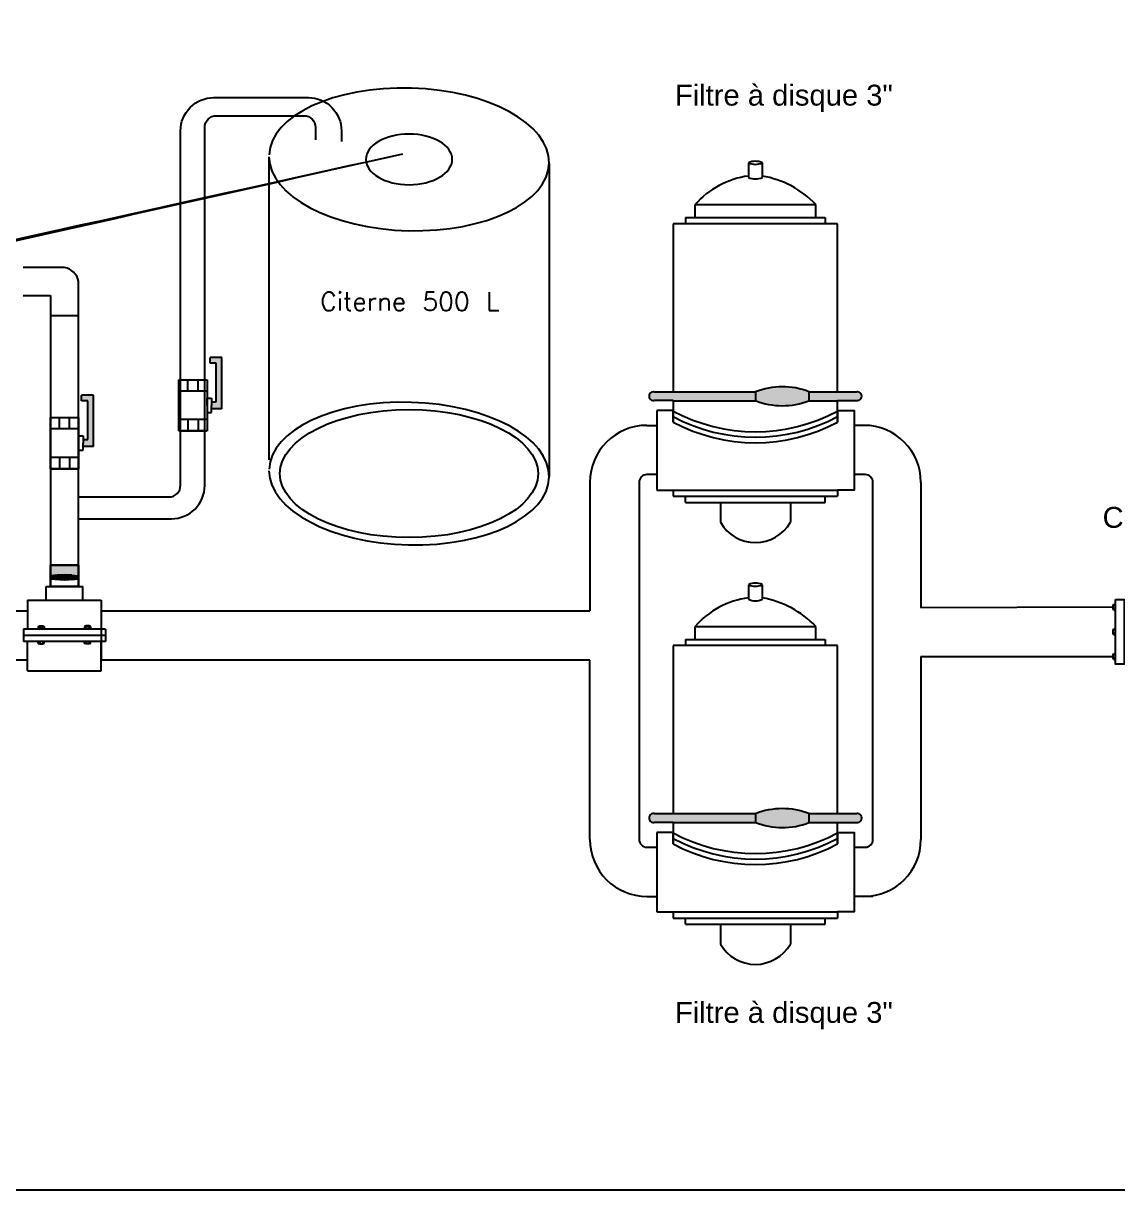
# Model space of a CAD drawing. Header units: millimetres. Extents: x 81856 to 91441, y 211852 to 275626.
# Drawn here: x 86570.7 to 86851.7, y 274937.1 to 275236.6 of the extents above; entities that cross this region are included whole.
import ezdxf

# ---------------------------------------------------------------- set-up
doc = ezdxf.new("R2010")
doc.units = ezdxf.units.MM
doc.header["$LTSCALE"] = 2
doc.styles.get("Standard").update_dxf_attribs({"font": 'txt.shx'})

msp = doc.modelspace()

# ---------------------------------------------------------------- hatches: boundary and pattern name
for color, points in [(1, [(86621.669, 275150.801), (86621.669, 275137.597), (86619.038, 275137.597), (86619.038, 275138.519), (86619.038, 275139.441), (86620.227, 275139.441), (86620.227, 275149.359), (86618.626, 275149.359), (86618.626, 275150.801)]), (251, [(86779.799, 275139.707), (86779.799, 275139.762), (86784.698, 275139.762, 1.1554778), (86784.698, 275142.014), (86772.435, 275142.014), (86772.435, 275139.707)]), (1, [(86588.689, 275141.115), (86588.689, 275127.912), (86586.058, 275127.912), (86586.058, 275128.834), (86586.058, 275129.756), (86587.247, 275129.756), (86587.247, 275139.673), (86585.646, 275139.673), (86585.646, 275141.115)]), (252, [(86577.624, 275097.446), (86577.624, 275094.723), (86579.328, 275094.877), (86581.228, 275095.025), (86583.129, 275094.877), (86584.833, 275094.723), (86584.833, 275097.446)]), (252, [(86577.624, 275093.976), (86579.328, 275093.821), (86581.228, 275093.674), (86583.129, 275093.821), (86584.833, 275093.976), (86584.833, 275097.446), (86577.624, 275097.446)]), (251, [(86579.328, 275094.877), (86577.624, 275094.723), (86577.624, 275093.976), (86579.328, 275093.821)]), (251, [(86581.228, 275095.025), (86579.328, 275094.877), (86579.328, 275093.821), (86581.228, 275093.674)]), (251, [(86583.129, 275093.821), (86583.129, 275094.877), (86581.228, 275095.025), (86581.228, 275093.674)]), (251, [(86584.833, 275093.976), (86584.833, 275094.723), (86583.129, 275094.877), (86583.129, 275093.821)]), (251, [(86779.799, 275031.379), (86779.799, 275031.434), (86784.698, 275031.434, 1.1554778), (86784.698, 275033.686), (86772.435, 275033.686), (86772.435, 275031.379)])]:
    msp.add_hatch(color=color).paths.add_polyline_path(points)
h = msp.add_hatch(color=251)
h.paths.add_polyline_path([(86758.677, 275139.707), (86758.677, 275142.014), (86732.655, 275142.014, 1.1554778), (86732.655, 275139.762), (86737.554, 275139.762), (86737.554, 275139.707)])
h.paths.add_polyline_path([(86758.677, 275141.97), (86758.677, 275139.751, 0.1894475), (86772.435, 275139.707), (86772.435, 275142.014, 0.1894475)])
h = msp.add_hatch(color=251)
h.paths.add_polyline_path([(86758.677, 275031.379), (86758.677, 275033.686), (86732.655, 275033.686, 1.1554778), (86732.655, 275031.434), (86737.554, 275031.434), (86737.554, 275031.379)])
h.paths.add_polyline_path([(86758.677, 275033.642), (86758.677, 275031.424, 0.1894475), (86772.435, 275031.379), (86772.435, 275033.686, 0.1894475)])

# ---------------------------------------------------------------- linework, layer by layer
for p, q in [((86633.762, 275202.368), (86633.762, 275124.538)), ((86705.703, 275200.669), (86705.703, 275198.059)), ((86705.703, 275198.059), (86705.703, 275120.229)), ((86730.82, 275133.383), (86733.329, 275133.383)), ((86786.534, 275133.383), (86784.025, 275133.383)), ((86716.17, 275118.733), (86716.17, 275085.756)), ((86728.825, 275118.728), (86728.825, 275027.055)), ((86788.871, 275027.055), (86788.871, 275118.728)), ((86801.184, 275118.733), (86801.184, 275086.565)), ((86716.17, 275027.05), (86716.17, 275073.101)), ((86801.184, 275074.047), (86801.184, 275027.05)), ((86730.82, 275012.4), (86733.329, 275012.4))]:
    msp.add_line(p, q)
at = {"color": 0}
for p, q in [((86756.891, 275200.799), (86756.891, 275197.066)), ((86760.462, 275197.066), (86760.462, 275200.799)), ((86743.178, 275186.755), (86743.178, 275190.083)), ((86743.178, 275190.083), (86774.175, 275190.081)), ((86774.175, 275186.755), (86774.175, 275190.083)), ((86740.718, 275186.755), (86740.718, 275185.173)), ((86740.718, 275186.755), (86776.636, 275186.755)), ((86776.636, 275186.755), (86776.636, 275185.173)), ((86737.554, 275185.173), (86737.554, 275142.014)), ((86779.799, 275185.173), (86737.554, 275185.173)), ((86779.799, 275142.014), (86779.799, 275185.173)), ((86584.833, 275166.884), (86584.833, 275170.393)), ((86570.633, 275166.693), (86577.624, 275166.693)), ((86577.624, 275161.575), (86584.833, 275161.575)), ((86621.669, 275150.801), (86618.626, 275150.801)), ((86618.626, 275149.359), (86618.626, 275150.801)), ((86621.669, 275137.597), (86621.669, 275150.801)), ((86620.227, 275149.359), (86618.626, 275149.359)), ((86620.227, 275139.441), (86620.227, 275149.359)), ((86610.639, 275131.936), (86610.639, 275145.102)), ((86610.639, 275145.102), (86617.849, 275145.102)), ((86612.939, 275142.196), (86612.939, 275145.102)), ((86615.549, 275142.196), (86615.549, 275145.102)), ((86617.849, 275145.102), (86617.849, 275131.936)), ((86617.849, 275142.193), (86610.639, 275142.193)), ((86732.655, 275142.014), (86758.789, 275142.014)), ((86758.677, 275142.014), (86758.677, 275139.707)), ((86772.435, 275142.014), (86784.698, 275142.014)), ((86772.435, 275142.014), (86772.435, 275139.707)), ((86588.689, 275141.115), (86585.646, 275141.115)), ((86585.646, 275139.673), (86585.646, 275141.115)), ((86587.247, 275139.673), (86585.646, 275139.673)), ((86587.247, 275129.756), (86587.247, 275139.673)), ((86588.689, 275127.912), (86588.689, 275141.115)), ((86617.849, 275138.519), (86617.849, 275140.363)), ((86617.849, 275140.363), (86619.038, 275140.363)), ((86619.038, 275140.363), (86619.038, 275138.519)), ((86619.038, 275139.441), (86620.227, 275139.441)), ((86619.038, 275136.675), (86619.038, 275138.519)), ((86737.554, 275139.762), (86732.655, 275139.762)), ((86737.554, 275139.762), (86737.554, 275134.229)), ((86737.554, 275139.707), (86758.789, 275139.707)), ((86772.435, 275139.707), (86779.799, 275139.707)), ((86779.799, 275139.762), (86784.698, 275139.762)), ((86779.799, 275137.163), (86779.799, 275139.762)), ((86577.659, 275122.251), (86577.659, 275135.417)), ((86577.659, 275135.417), (86584.868, 275135.417)), ((86579.958, 275132.511), (86579.958, 275135.417)), ((86582.569, 275132.511), (86582.569, 275135.417)), ((86584.868, 275135.417), (86584.868, 275122.251)), ((86617.849, 275136.675), (86619.038, 275136.675)), ((86621.669, 275137.597), (86619.038, 275137.597)), ((86737.554, 275137.163), (86733.329, 275137.163)), ((86733.329, 275137.163), (86733.329, 275116.776)), ((86737.554, 275134.229), (86737.554, 275137.163)), ((86737.554, 275137.053), (86737.554, 275134.229)), ((86779.799, 275137.053), (86779.799, 275134.229)), ((86584.868, 275132.508), (86577.659, 275132.508)), ((86617.849, 275134.845), (86610.639, 275134.845)), ((86612.939, 275134.842), (86612.939, 275131.936)), ((86615.549, 275134.842), (86615.549, 275131.936)), ((86584.868, 275128.834), (86584.868, 275130.678)), ((86584.868, 275130.678), (86586.058, 275130.678)), ((86586.058, 275130.678), (86586.058, 275128.834)), ((86586.058, 275129.756), (86587.247, 275129.756)), ((86617.849, 275131.936), (86610.639, 275131.936)), ((86584.868, 275126.99), (86586.058, 275126.99)), ((86586.058, 275126.99), (86586.058, 275128.834)), ((86588.689, 275127.912), (86586.058, 275127.912)), ((86584.868, 275125.159), (86577.659, 275125.159)), ((86579.958, 275125.157), (86579.958, 275122.251)), ((86582.569, 275125.157), (86582.569, 275122.251)), ((86584.868, 275122.251), (86577.659, 275122.251)), ((86733.329, 275120.728), (86730.825, 275120.728)), ((86786.871, 275120.728), (86784.025, 275120.728)), ((86733.329, 275116.776), (86737.554, 275116.776)), ((86737.554, 275116.776), (86779.799, 275116.776)), ((86737.554, 275116.776), (86737.554, 275115.194)), ((86737.554, 275115.194), (86779.799, 275115.194)), ((86740.718, 275113.612), (86740.718, 275115.194)), ((86776.636, 275113.612), (86776.636, 275115.194)), ((86779.799, 275116.776), (86779.799, 275115.194)), ((86740.718, 275113.612), (86776.636, 275113.612)), ((86749.697, 275113.612), (86749.697, 275108.502)), ((86758.677, 275113.612), (86776.636, 275113.612)), ((86767.656, 275113.612), (86767.656, 275108.502)), ((86577.624, 275097.446), (86584.833, 275097.446)), ((86577.624, 275097.446), (86584.833, 275097.446)), ((86577.624, 275091.999), (86577.624, 275097.446)), ((86584.833, 275097.446), (86584.833, 275091.999)), ((86577.624, 275094.723), (86577.624, 275093.976)), ((86577.624, 275093.976), (86581.228, 275093.674)), ((86579.328, 275094.866), (86579.328, 275093.821)), ((86581.228, 275095.025), (86581.228, 275093.675)), ((86581.228, 275093.674), (86584.833, 275093.976)), ((86583.129, 275094.877), (86583.129, 275093.833)), ((86584.833, 275094.723), (86584.833, 275093.976)), ((86576.495, 275088.471), (86576.495, 275091.999)), ((86576.495, 275091.999), (86585.961, 275091.999)), ((86576.495, 275091.999), (86585.961, 275091.999)), ((86577.624, 275091.999), (86584.833, 275091.999)), ((86584.833, 275091.999), (86577.624, 275091.999)), ((86585.961, 275088.471), (86585.961, 275091.999)), ((86756.891, 275092.471), (86756.891, 275088.738)), ((86760.462, 275088.738), (86760.462, 275092.471)), ((86571.762, 275088.471), (86571.762, 275081.011)), ((86571.762, 275088.471), (86590.694, 275088.471)), ((86590.694, 275088.471), (86590.694, 275081.011)), ((86850.568, 275087.09), (86850.724, 275087.477)), ((86850.724, 275087.477), (86851.166, 275087.477)), ((86534.147, 275085.756), (86571.762, 275085.756)), ((86590.694, 275085.756), (86590.694, 275073.101)), ((86590.694, 275085.756), (86701.094, 275085.756)), ((86590.694, 275085.756), (86716.17, 275085.756)), ((86850.568, 275086.703), (86801.184, 275086.565)), ((86850.568, 275086.315), (86850.568, 275087.09)), ((86851.164, 275087.09), (86850.568, 275087.09)), ((86850.71, 275085.928), (86850.568, 275086.315)), ((86851.164, 275086.315), (86850.568, 275086.315)), ((86850.71, 275085.928), (86851.166, 275085.928)), ((86574.502, 275081.765), (86574.889, 275081.921)), ((86574.502, 275081.765), (86574.889, 275081.609)), ((86574.502, 275081.765), (86574.502, 275081.169)), ((86574.784, 275081.765), (86574.91, 275081.815)), ((86574.784, 275081.765), (86574.91, 275081.714)), ((86574.889, 275081.921), (86575.664, 275081.921)), ((86574.889, 275081.609), (86575.664, 275081.609)), ((86574.889, 275081.013), (86574.889, 275081.609)), ((86574.91, 275081.815), (86575.643, 275081.815)), ((86574.91, 275081.714), (86575.643, 275081.714)), ((86575.643, 275081.815), (86575.769, 275081.765)), ((86575.643, 275081.714), (86575.769, 275081.765)), ((86575.664, 275081.921), (86576.051, 275081.765)), ((86575.664, 275081.609), (86576.051, 275081.765)), ((86575.664, 275081.013), (86575.664, 275081.609)), ((86576.051, 275081.765), (86576.051, 275081.169)), ((86586.793, 275081.921), (86586.406, 275081.765)), ((86586.406, 275081.765), (86586.406, 275081.169)), ((86586.793, 275081.609), (86586.406, 275081.765)), ((86586.813, 275081.815), (86586.688, 275081.765)), ((86586.813, 275081.714), (86586.688, 275081.765)), ((86587.568, 275081.921), (86586.793, 275081.921)), ((86586.793, 275081.013), (86586.793, 275081.609)), ((86587.568, 275081.609), (86586.793, 275081.609)), ((86587.547, 275081.815), (86586.813, 275081.815)), ((86587.547, 275081.714), (86586.813, 275081.714)), ((86587.673, 275081.765), (86587.547, 275081.815)), ((86587.673, 275081.765), (86587.547, 275081.714)), ((86587.955, 275081.765), (86587.568, 275081.921)), ((86587.955, 275081.765), (86587.568, 275081.609)), ((86587.568, 275081.013), (86587.568, 275081.609)), ((86587.955, 275081.765), (86587.955, 275081.169)), ((86743.178, 275078.427), (86743.178, 275081.755)), ((86743.178, 275081.755), (86774.175, 275081.753)), ((86774.175, 275078.427), (86774.175, 275081.755)), ((86591.749, 275081.011), (86570.708, 275081.011)), ((86570.708, 275081.011), (86570.708, 275077.847)), ((86591.749, 275079.429), (86570.708, 275079.429)), ((86574.502, 275081.169), (86574.889, 275081.013)), ((86575.664, 275081.013), (86576.051, 275081.169)), ((86586.793, 275081.013), (86586.406, 275081.169)), ((86587.955, 275081.169), (86587.568, 275081.013)), ((86591.749, 275081.011), (86591.749, 275077.847)), ((86740.718, 275078.427), (86740.718, 275076.845)), ((86740.718, 275078.427), (86776.636, 275078.427)), ((86776.636, 275078.427), (86776.636, 275076.845)), ((86850.568, 275080.768), (86850.724, 275081.155)), ((86850.568, 275079.993), (86850.568, 275080.768)), ((86851.164, 275080.768), (86850.568, 275080.768)), ((86850.71, 275079.606), (86850.568, 275079.993)), ((86851.164, 275079.993), (86850.568, 275079.993)), ((86850.71, 275079.606), (86851.166, 275079.606)), ((86850.724, 275081.155), (86851.166, 275081.155)), ((86591.749, 275077.847), (86570.708, 275077.847)), ((86591.749, 275077.847), (86570.708, 275077.847)), ((86571.762, 275070.386), (86571.762, 275077.847)), ((86574.502, 275077.391), (86574.502, 275077.847)), ((86574.502, 275077.391), (86574.889, 275077.248)), ((86574.889, 275077.845), (86574.889, 275077.248)), ((86574.889, 275077.248), (86575.664, 275077.248)), ((86575.664, 275077.845), (86575.664, 275077.248)), ((86575.664, 275077.248), (86576.051, 275077.404)), ((86576.051, 275077.404), (86576.051, 275077.847)), ((86586.406, 275077.404), (86586.406, 275077.847)), ((86586.793, 275077.248), (86586.406, 275077.404)), ((86586.793, 275077.845), (86586.793, 275077.248)), ((86587.568, 275077.248), (86586.793, 275077.248)), ((86587.568, 275077.845), (86587.568, 275077.248)), ((86587.955, 275077.391), (86587.568, 275077.248)), ((86587.955, 275077.391), (86587.955, 275077.847)), ((86590.694, 275070.386), (86590.694, 275077.847)), ((86737.554, 275076.845), (86737.554, 275033.686)), ((86779.799, 275076.845), (86737.554, 275076.845)), ((86779.799, 275033.686), (86779.799, 275076.845)), ((86571.762, 275073.101), (86534.147, 275073.101)), ((86701.094, 275073.101), (86590.694, 275073.101)), ((86716.17, 275073.101), (86590.694, 275073.101)), ((86801.184, 275074.047), (86850.568, 275074.047)), ((86850.568, 275074.435), (86850.724, 275074.822)), ((86851.164, 275074.435), (86850.568, 275074.435)), ((86850.568, 275073.66), (86850.568, 275074.435)), ((86851.164, 275073.66), (86850.568, 275073.66)), ((86850.71, 275073.273), (86850.568, 275073.66)), ((86850.71, 275073.273), (86851.166, 275073.273)), ((86850.724, 275074.822), (86851.166, 275074.822)), ((86571.762, 275070.386), (86590.694, 275070.386)), ((86732.655, 275033.686), (86758.789, 275033.686)), ((86758.677, 275033.686), (86758.677, 275031.379)), ((86772.435, 275033.686), (86784.698, 275033.686)), ((86772.435, 275033.686), (86772.435, 275031.379)), ((86737.554, 275031.434), (86732.655, 275031.434)), ((86737.554, 275031.434), (86737.554, 275025.901)), ((86737.554, 275031.379), (86758.789, 275031.379)), ((86772.435, 275031.379), (86779.799, 275031.379)), ((86779.799, 275031.434), (86784.698, 275031.434)), ((86779.799, 275028.835), (86779.799, 275031.434)), ((86737.554, 275028.835), (86733.329, 275028.835)), ((86733.329, 275028.835), (86733.329, 275008.448)), ((86737.554, 275025.901), (86737.554, 275028.835)), ((86737.554, 275028.725), (86737.554, 275025.901)), ((86779.799, 275028.725), (86779.799, 275025.901)), ((86730.825, 275025.055), (86733.329, 275025.055)), ((86784.025, 275025.055), (86786.871, 275025.055)), ((86788.871, 275012.4), (86784.025, 275012.4)), ((86786.534, 275012.4), (86784.025, 275012.4)), ((86733.329, 275008.448), (86737.554, 275008.448)), ((86737.554, 275008.448), (86779.799, 275008.448)), ((86737.554, 275008.448), (86737.554, 275006.866)), ((86737.554, 275006.866), (86779.799, 275006.866)), ((86740.718, 275005.284), (86740.718, 275006.866)), ((86776.636, 275005.284), (86776.636, 275006.866)), ((86779.799, 275008.448), (86779.799, 275006.866)), ((86740.718, 275005.284), (86776.636, 275005.284)), ((86749.697, 275005.284), (86749.697, 275000.174)), ((86758.677, 275005.284), (86776.636, 275005.284)), ((86767.656, 275005.284), (86767.656, 275000.174))]:
    msp.add_line(p, q, dxfattribs=at)
at = {"color": 1}
for p, q in [((86610.639, 275131.936), (86617.849, 275131.936)), ((86610.639, 275131.936), (86617.849, 275131.936)), ((86577.659, 275122.251), (86584.868, 275122.251)), ((86577.659, 275122.251), (86584.868, 275122.251))]:
    msp.add_line(p, q, dxfattribs=at)
at = {"color": 7}
for p, q in [((86579.328, 275094.877), (86577.624, 275094.723)), ((86579.328, 275093.821), (86577.624, 275093.976)), ((86581.228, 275095.025), (86579.328, 275094.877)), ((86579.328, 275094.877), (86579.328, 275093.821)), ((86581.228, 275093.674), (86579.328, 275093.821)), ((86583.129, 275094.877), (86581.228, 275095.025)), ((86581.228, 275095.025), (86581.228, 275093.674)), ((86583.129, 275093.821), (86581.228, 275093.674)), ((86583.129, 275094.877), (86583.129, 275093.821)), ((86583.129, 275094.877), (86584.833, 275094.723)), ((86583.129, 275093.821), (86584.833, 275093.976))]:
    msp.add_line(p, q, dxfattribs=at)
msp.add_lwpolyline([(86150.987, 274937.11), (87130.082, 274937.11), (87130.082, 275536.135), (86150.987, 275536.135)], close=True)
at = {"flags": 128}
for points in [[(86584.833, 275114.995), (86608.05, 275114.995, 0.4142136), (86611.05, 275117.995), (86611.05, 275209.036, -0.4142136), (86619.55, 275217.536), (86643.875, 275217.536, -0.4142136), (86652.375, 275209.036), (86652.375, 275206.27)], [(86584.833, 275109.406), (86608.765, 275109.406, 0.4142136), (86617.265, 275117.906), (86617.265, 275209.883, -0.4142136), (86620.265, 275212.883), (86642.717, 275212.883, -0.4142136), (86645.717, 275209.883), (86645.717, 275206.698)]]:
    msp.add_lwpolyline(points, format="xyb", dxfattribs=at)
at = {"color": 0}
for points in [[(86581.228, 275173.902), (86570.633, 275173.902)], [(86577.624, 275166.693), (86577.624, 275097.446), (86584.833, 275097.446), (86584.833, 275170.393)], [(86779.799, 275134.229), (86779.799, 275137.163), (86784.025, 275137.163), (86784.025, 275116.776), (86779.799, 275116.776)], [(86577.624, 275094.723), (86581.228, 275095.025), (86584.833, 275094.723), (86584.833, 275093.976), (86581.376, 275093.662), (86577.624, 275093.976)], [(86779.799, 275025.901), (86779.799, 275028.835), (86784.025, 275028.835), (86784.025, 275008.448), (86779.799, 275008.448)]]:
    msp.add_lwpolyline(points, dxfattribs=at)
for points in [[(86577.624, 275097.446), (86584.833, 275097.446), (86584.833, 275091.999), (86577.624, 275091.999)], [(86577.624, 275091.999), (86584.833, 275091.999), (86584.833, 275097.446), (86577.624, 275097.446)], [(86851.164, 275088.682), (86853.36, 275088.682), (86853.36, 275072.068), (86851.164, 275072.068)]]:
    msp.add_lwpolyline(points, close=True, dxfattribs=at)
for centre, radius, start, end in [((86758.677, 275197.011), 4.188, 64.76439, 115.23561), ((86758.677, 275204.588), 4.188, 244.76439, 295.23561), ((86759.815, 275175.46), 22.148, 97.58629, 138.69044), ((86758.677, 275200.854), 4.188, 244.76439, 295.23561), ((86756.204, 275172.967), 24.816, 43.60248, 80.12079), ((86580.491, 275169.539), 4.425, 11.12933, 80.40952), ((86732.492, 275140.888), 1.138, 81.74863, 278.25137), ((86765.612, 275124.488), 18.808, 68.72889, 111.63853), ((86784.861, 275140.888), 1.138, 261.74863, 98.25137), ((86765.612, 275157.234), 18.808, 248.36147, 291.27111), ((86758.677, 275176.533), 44.775, 241.85236, 298.14764), ((86758.677, 275175.121), 44.775, 241.85236, 298.14764), ((86758.677, 275173.709), 44.775, 241.85236, 298.14764), ((86758.677, 275113.641), 10.346, 209.78228, 330.21772), ((86758.677, 275088.683), 4.188, 64.76439, 115.23561), ((86758.677, 275096.26), 4.188, 244.76439, 295.23561), ((86759.815, 275067.133), 22.148, 97.58629, 138.69044), ((86758.677, 275092.526), 4.188, 244.76439, 295.23561), ((86756.204, 275064.639), 24.816, 43.60248, 80.12079), ((86732.492, 275032.56), 1.138, 81.74863, 278.25137), ((86765.612, 275016.16), 18.808, 68.72889, 111.63853), ((86784.861, 275032.56), 1.138, 261.74863, 98.25137), ((86765.612, 275048.906), 18.808, 248.36147, 291.27111), ((86758.677, 275068.205), 44.775, 241.85236, 298.14764), ((86758.677, 275066.793), 44.775, 241.85236, 298.14764), ((86758.677, 275065.381), 44.775, 241.85236, 298.14764), ((86758.677, 275005.313), 10.346, 209.78228, 330.21772)]:
    msp.add_arc(centre, radius, start, end, dxfattribs=at)
for centre, radius, start, end in [((86730.82, 275118.733), 14.65, 90, 180), ((86786.534, 275118.733), 14.65, 0, 90), ((86730.825, 275118.728), 2, 90, 180), ((86786.871, 275118.728), 2, 0, 90), ((86730.82, 275027.05), 14.65, 180, 270), ((86730.825, 275027.055), 2, 180, 270), ((86786.534, 275027.05), 14.65, 270, 0), ((86786.871, 275027.055), 2, 270, 0)]:
    msp.add_arc(centre, radius, start, end)
for centre in [(86669.734, 275201.682), (86669.731, 275120.992)]:
    msp.add_ellipse(centre, major_axis=(-35.969, 1.013), ratio=0.5087421, start_param=0.0179212, end_param=6.2745417)
at = {"extrusion": (0, 0, -1)}
msp.add_ellipse((86669.733, 275201.682), major_axis=(-11.092, 0), ratio=0.5861747, start_param=-3.141592653589792, end_param=3.141592653589792, dxfattribs=at)
msp.add_ellipse((86669.731, 275120.992), major_axis=(33.15, 0), ratio=0.4956255)
at = {"start_tangent": (0.8419858, -0.5394997)}
for points in [[(86520.395, 275169.956), (86668.155, 275203.124)], [(86521.153, 275170.624), (86668.155, 275203.124)]]:
    msp.add_spline(points, degree=3, dxfattribs=at)

# ---------------------------------------------------------------- texts
at = {"color": 0, "lineweight": -3}
msp.add_text('Citerne 500 L', height=4.72035, dxfattribs=at).set_placement((86646.913, 275162.847))
at = {"color": 0, "char_height": 5.36403, "width": 319.87406, "attachment_point": 1}
for s, insert in [('{\\fArial|b0|i0|c0|p34;Filtre à disque 3" }', (86737.999, 275220.857)), ('{\\fArial|b0|i0|c0|p34;Compteur DN 80}', (86847.838, 275112.427)), ('{\\fArial|b0|i0|c0|p34;Filtre à disque 3" }', (86737.999, 274985.309))]:
    msp.add_mtext(s, dxfattribs=dict(at, insert=insert))

doc.saveas('drawing.dxf')
